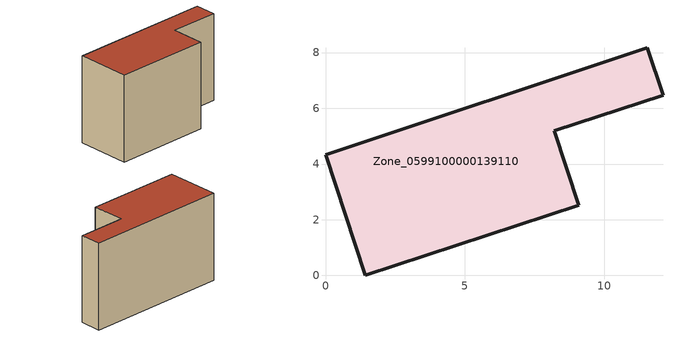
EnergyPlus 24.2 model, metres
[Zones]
Zone_0599100000139110
 floor ground (C_G): 0,4.34 11.55,8.18 12.11,6.47 8.21,5.19 9.08,2.53 1.42,0 z0
 wall outside (C_F): 1.42,0 9.08,2.53 8.21,5.19 12.11,6.47 11.55,8.18 0,4.34 1.42,0 z0:7.32
 roof outside (C_R): 11.55,8.18 0,4.34 1.42,0 9.08,2.53 8.21,5.19 12.11,6.47 z7.32
[BUILDING]
Pand.0599100000139110: North Axis=0; Terrain=City; Loads Convergence Tolerance Value=0.04; Temperature Convergence Tolerance Value=0.4; Solar Distribution=FullExterior; Maximum Number of Warmup Days=25; Minimum Number of Warmup Days=1
[Site:Location]
Rotterdam.The.Hague.AP_ZH_NLD Design_Conditions: Latitude=51.96; Longitude=4.45; Time Zone=1; Elevation=-4.5
[SITE:GROUNDTEMPERATURE:BUILDINGSURFACE]
18, 18, 18, 18, 18, 18, 18, 18, 18, 18, 18, 18
[MATERIAL] Thermal Absorptance=0.9; Solar Absorptance=0.7; Visible Absorptance=0.7
Name | Roughness | Thickness | Conductivity | Density | Specific Heat
G.TC.1946 | MediumSmooth | 0.15 | 1 | 540 | 1210
F.TC.1946 | Rough | 0.3 | 0.857143 | 1920 | 840
R.TC.1946 | MediumRough | 0.2 | 0.909091 | 1500 | 1000
[CONSTRUCTION]
C_G: G.TC.1946
C_F: F.TC.1946
C_R: R.TC.1946
[ZONE]
Zone_0599100000139110: Type=1; Multiplier=1; Ceiling Height=Autocalculate; Volume=Autocalculate; Floor Area=autocalculate; Part of Total Floor Area=Yes
[ZONEINFILTRATION:DESIGNFLOWRATE]
Infil_Zone_0599100000139110: Zone or ZoneList or Space or SpaceList=Zone_0599100000139110; Schedule=AlwaysOn; Design Flow Rate Calculation Method=Flow/Area; Flow Rate per Floor Area=0.003; Constant Term Coefficient=1; Temperature Term Coefficient=0; Velocity Term Coefficient=0; Velocity Squared Term Coefficient=0
[HVACTEMPLATE:ZONE:IDEALLOADSAIRSYSTEM]
Zone_0599100000139110: Maximum Heating Supply Air Temperature=50; Minimum Cooling Supply Air Temperature=13; Maximum Heating Supply Air Humidity Ratio=0.0156; Minimum Cooling Supply Air Humidity Ratio=0.0077; Heating Limit=NoLimit; Cooling Limit=NoLimit; Dehumidification Control Type=ConstantSensibleHeatRatio; Cooling Sensible Heat Ratio=0.7; Dehumidification Setpoint=60; Humidification Control Type=None; Humidification Setpoint=30; Outdoor Air Method=None; Outdoor Air Flow Rate per Person=0.00944; Outdoor Air Flow Rate per Zone Floor Area=0; Outdoor Air Flow Rate per Zone=0; Demand Controlled Ventilation Type=None; Outdoor Air Economizer Type=NoEconomizer; Heat Recovery Type=None; Sensible Heat Recovery Effectiveness=0.7; Latent Heat Recovery Effectiveness=0.65
[ZONECONTROL:THERMOSTAT]
ThermostatControl_Zone_0599100000139110: Zone or ZoneList=Zone_0599100000139110; Control Type Schedule=DualSetpointControlType; Control 1=Thermostat_Zone_0599100000139110; Temperature Difference Between Cutout And Setpoint=0
[THERMOSTATSETPOINT:DUALSETPOINT]
Thermostat_Zone_0599100000139110: Heating Setpoint Temperature Schedule=HeatingSetpoint_Zone_0599100000139110; Cooling Setpoint Temperature Schedule=CoolingSetpoint_Zone_0599100000139110
[SCHEDULE:COMPACT]
HeatingSetpoint_Zone_0599100000139110: Through: 12/31, For: AllDays, Until: 24:00, 21
CoolingSetpoint_Zone_0599100000139110: Through: 12/31, For: AllDays, Until: 24:00, 24
DualSetpointControlType: Through: 12/31, For: AllDays, Until: 24:00, 4
AlwaysOn: Through: 12/31, For: AllDays, Until: 24:00, 1
